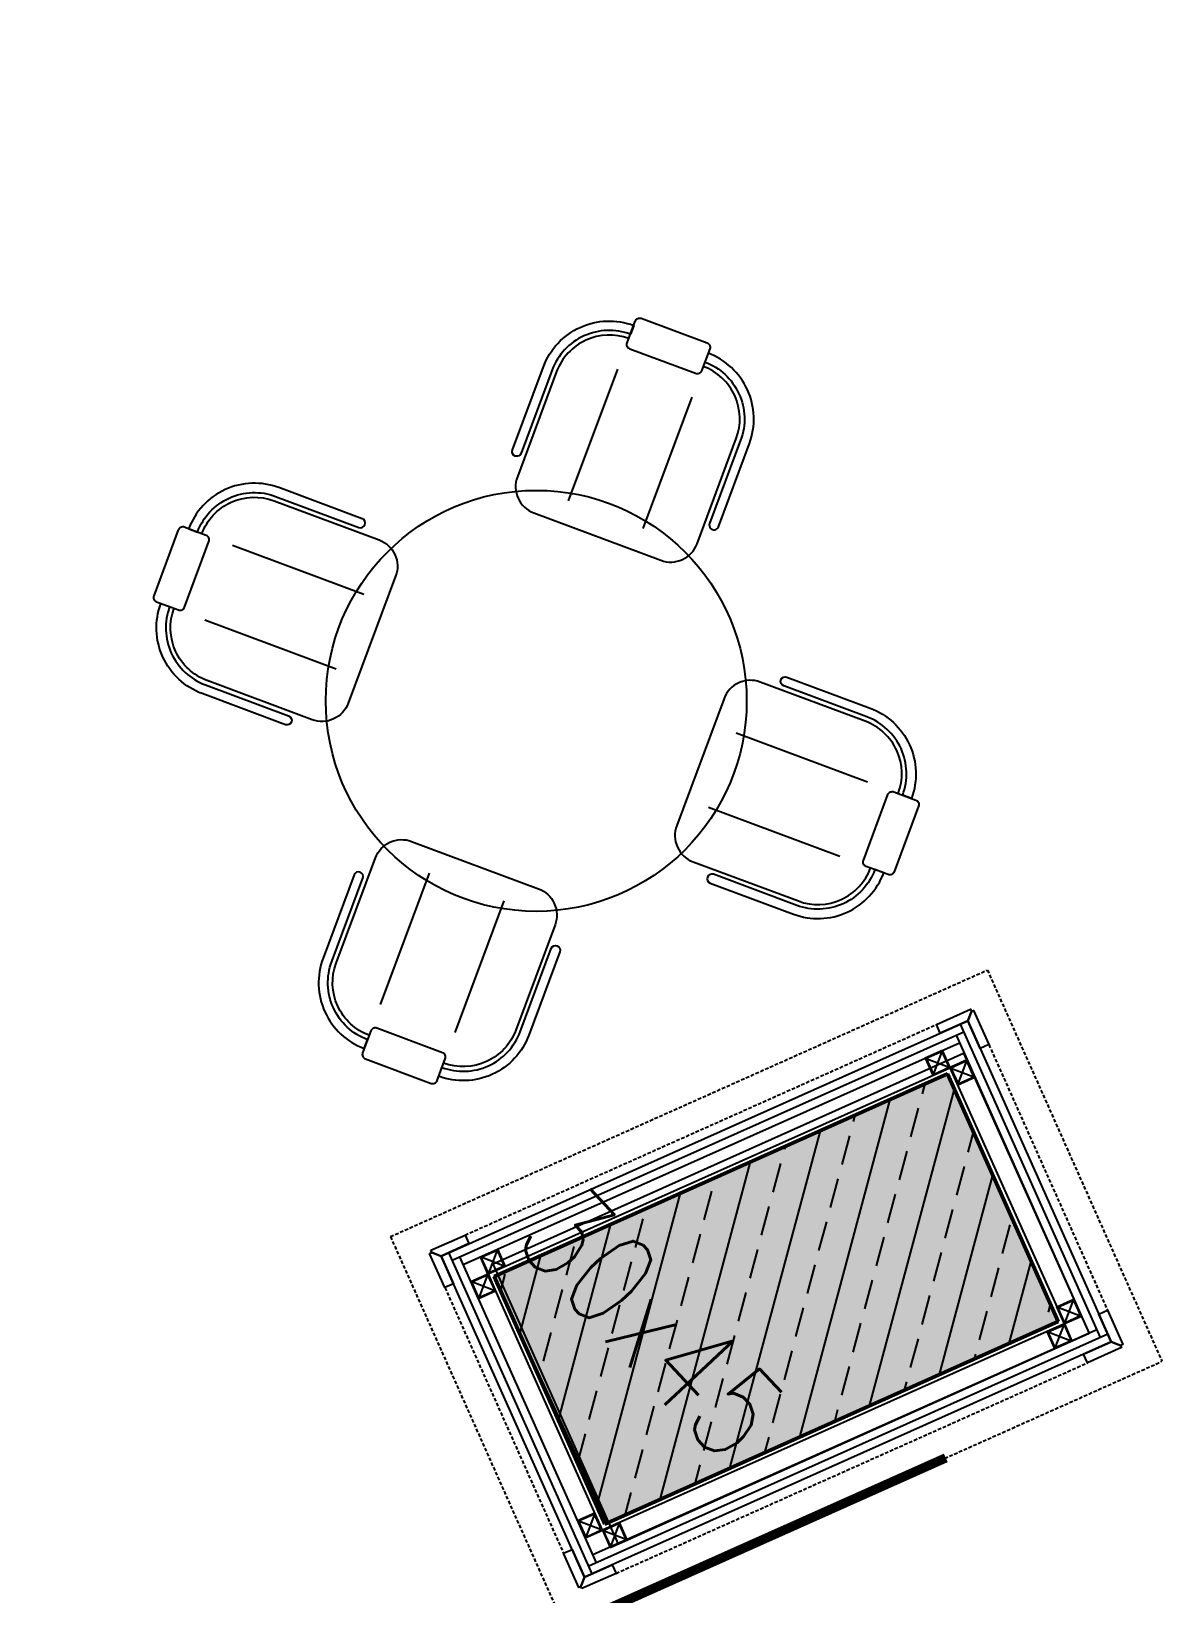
# Model space of a CAD drawing. Header units: millimetres. Extents: x 2562 to 7288, y 778 to 5635.
# Drawn here: x 4440.6 to 4683.9, y 1574.8 to 1908.8 of the extents above; entities that cross this region are included whole.
import ezdxf
from ezdxf.enums import TextEntityAlignment as Align

# ---------------------------------------------------------------- set-up
doc = ezdxf.new("R2010")
doc.units = ezdxf.units.MM
doc.linetypes.add('HIDDEN', pattern=[0.375, 0.25, -0.125])
for name, color, linetype in [('0-gnl-knst-metal', 3, 'Continuous'), ('0-gnl-mevcut', 253, 'Continuous'), ('0-gnl-ust', 191, 'HIDDEN'), ('1-gnl-ahsap', 33, 'Continuous'), ('2-tef-hrkt-mobilya', 251, 'Continuous'), ('BH-DO-NOTLAR', 12, 'Continuous'), ('DUV-SOLİD', 251, 'Continuous'), ('KIRIS YAZI', 4, 'Continuous')]:
    doc.layers.add(name, color=color, linetype=linetype)
for name, color, linetype, lineweight in [('DUVAR', 4, 'Continuous', 50), ('x-ref_base plan 1$0$SHG-WALL-HATCH', 252, 'Continuous', 5), ('x-ref_base plan 1$0$SHG-WALLS-EXISTING', 214, 'Continuous', 18)]:
    doc.layers.add(name, color=color, linetype=linetype, lineweight=lineweight)
doc.styles.add('25MM', font='romanstw.shx', dxfattribs={"width": 0.75})

# ---------------------------------------------------------------- blocks, each defined once
blk = doc.blocks.new('x-ref_base plan 1$0$sandalye')
for points in [[(4690.04, 1399.53), (4690.04, 1418.53, -0.414214), (4705.04, 1433.53), (4705.04, 1431.53, 0.414214), (4692.04, 1418.53), (4692.04, 1399.53, -1)], [(4722.04, 1434.53, 0.414214), (4721.04, 1435.53), (4706.04, 1435.53, 0.414214), (4705.04, 1434.53), (4705.04, 1429.53, 0.414214), (4706.04, 1428.53), (4721.04, 1428.53, 0.414214), (4722.04, 1429.53)], [(4737.04, 1399.53), (4737.04, 1418.53, 0.414214), (4722.04, 1433.53), (4722.04, 1431.53, -0.414214), (4735.04, 1418.53), (4735.04, 1399.53, 1)]]:
    blk.add_lwpolyline(points, format="xyb", close=True)
blk.add_lwpolyline([(4722.04, 1430.53, -0.414214), (4734.04, 1418.53), (4734.04, 1394.53, -0.414214), (4728.04, 1388.53), (4699.04, 1388.53, -0.414214), (4693.04, 1394.53), (4693.04, 1418.53, -0.414214), (4705.04, 1430.53)], format="xyb")
for points in [[(4705.04, 1423.53), (4705.04, 1393.53)], [(4722.04, 1423.53), (4722.04, 1393.53)]]:
    blk.add_lwpolyline(points)
blk.add_arc((4736.04, 1399.53), 1, 180, 0)
blk = doc.blocks.new('REINFORCEMENT')
at = {"layer": 'DUV-SOLİD'}
h = blk.add_hatch(dxfattribs=at)
h.set_pattern_fill('ANSI33', color=256, scale=2, angle=30, style=0)
h.set_pattern_definition([(75, (-31498.619, -9036.518), (-12.26726, 3.287), []), (75, (-31490.841, -9032.028), (-12.26726, 3.287), [6.35, -3.175])])
h.paths.add_polyline_path([(-29212.55, -6782.61), (-29223.96, -6757.04), (-29320.92, -6800.33), (-29297.27, -6853.29), (-29230.45, -6823.45), (-29200.32, -6810)])
at = {"layer": 'DUVAR', "linetype": 'Continuous'}
for p, q in [((-29223.96, -6757.04), (-29320.92, -6800.33)), ((-29223.96, -6757.04), (-29200.32, -6810)), ((-29320.92, -6800.33), (-29297.27, -6853.29)), ((-29200.32, -6810), (-29297.27, -6853.29))]:
    blk.add_line(p, q, dxfattribs=at)
blk = doc.blocks.new('40x40 kutu profil')
for points in [[(2, -2), (-2, -2), (-2, 2), (2, 2)], [(1.85, -1.85), (-1.85, -1.85), (-1.85, 1.85), (1.85, 1.85)]]:
    blk.add_lwpolyline(points, close=True)
at = {"color": 251}
for points in [[(-1.85, 1.85), (1.85, -1.85)], [(-1.85, -1.85), (1.85, 1.85)]]:
    blk.add_lwpolyline(points, dxfattribs=at)
blk = doc.blocks.new('boh')
at = {"layer": 'x-ref_base plan 1$0$SHG-WALL-HATCH'}
h = blk.add_hatch(color=256, dxfattribs=at)
h.paths.add_polyline_path([(-50117.15, -17732.22), (-50034.35, -17614.48), (-49883.52, -17720.55), (-49893.06, -17734.12), (-49885, -17739.86), (-49865.85, -17712.99), (-49871.15, -17709.21), (-49695.36, -17462.62), (-49695.36, -17422.82), (-49877.33, -17293.1), (-49877.4, -17293.2), (-50153.53, -17679.83), (-50163.3, -17672.85), (-50360.76, -17949.33), (-50360.76, -17949.33), (-50363.26, -17952.83), (-50339.88, -17969.33), (-50237.55, -17824.89), (-50124.79, -17905.11), (-50124.5, -17904.98), (-50124.66, -17905.21), (-50036.9, -17967.64), (-50036.37, -17967.42), (-50036.66, -17967.81), (-49884.51, -18076.05), (-49852.23, -18099.07), (-49778.23, -17995.28), (-49969.75, -17858.75), (-49949.44, -17830.25), (-49956.91, -17824.92), (-49966.34, -17838.32), (-49974.19, -17832.8), (-49976.15, -17831.42), (-49976.15, -17831.42), (-49984.66, -17825.44)])
h.paths.add_polyline_path([(-50067.71, -17574.93), (-49886.01, -17320.06), (-49715.83, -17441.38), (-49897.52, -17696.25)], flags=16)
h.paths.add_polyline_path([(-50020.42, -18330.56), (-49852.36, -18099.26), (-49878.93, -18080.08), (-49884.54, -18076.09), (-50014.3, -18258.48), (-50268.3, -18077.79), (-50304.33, -18128.45)])
h.paths.add_polyline_path([(-50095.22, -17156.18), (-50086.51, -17143.97), (-50103.44, -17131.9), (-50096.86, -17122.66), (-50133.27, -17122.66), (-50136.58, -17126.7)])
h.paths.add_polyline_path([(-50293.75, -17616.42), (-50287.24, -17621.06), (-49994.09, -17209.85), (-50005.09, -17202.02), (-50013.79, -17214.23), (-50009.31, -17217.42)])
h.paths.add_polyline_path([(-51718.65, -19644.21), (-51696.58, -19696.99), (-51676.22, -19688.48), (-51698.29, -19635.7)], flags=9)
h.paths.add_polyline_path([(-51407.22, -19513.01), (-51385.15, -19565.79), (-51364.79, -19557.27), (-51386.86, -19504.49)], flags=9)
h.paths.add_polyline_path([(-53133.33, -20478.85), (-53014.84, -20478.85), (-53014.84, -20434.71), (-53133.33, -20434.71)], flags=9)
h.paths.add_polyline_path([(-52168.23, -20183.94), (-52106.12, -20183.94), (-52106.12, -20161.87), (-52168.23, -20161.87)], flags=9)
h.paths.add_polyline_path([(-52271.69, -20922.88), (-52012.88, -20922.88), (-52012.88, -20878.74), (-52271.69, -20878.74)], flags=9)
h.paths.add_polyline_path([(-51847.35, -21114.15), (-51728.85, -21114.15), (-51728.85, -21070.01), (-51847.35, -21070.01)], flags=9)
h.paths.add_polyline_path([(-51017.62, -19075.08), (-50832.23, -19075.08), (-50832.23, -19030.94), (-51017.62, -19030.94)], flags=9)
h.paths.add_polyline_path([(-51195.04, -19269.3), (-51058.87, -19269.3), (-51058.87, -19225.17), (-51195.04, -19225.17)], flags=9)
h.paths.add_polyline_path([(-51372.27, -19292.33), (-51292.93, -19292.33), (-51292.93, -19248.19), (-51372.27, -19248.19)], flags=9)
h.paths.add_polyline_path([(-51262.74, -20921.58), (-51003.93, -20921.58), (-51003.93, -20877.45), (-51262.74, -20877.45)], flags=9)
h.paths.add_polyline_path([(-50758.06, -20409.89), (-50683.72, -20409.89), (-50683.72, -20387.82), (-50758.06, -20387.82)], flags=9)
h.paths.add_polyline_path([(-52080.43, -19680.92), (-52055.45, -19680.92), (-52055.45, -19658.85), (-52080.43, -19658.85)], flags=9)
h.paths.add_polyline_path([(-51721.04, -19787.97), (-51696.05, -19787.97), (-51696.05, -19765.91), (-51721.04, -19765.91)], flags=9)
h.paths.add_polyline_path([(-51714.06, -20458.99), (-51689.07, -20458.99), (-51689.07, -20436.92), (-51714.06, -20436.92)], flags=9)
h.paths.add_polyline_path([(-51873.54, -20765.64), (-51848.55, -20765.64), (-51848.55, -20743.57), (-51873.54, -20743.57)], flags=9)
h.paths.add_polyline_path([(-52920.93, -20205.77), (-52895.95, -20205.77), (-52895.95, -20183.7), (-52920.93, -20183.7)], flags=9)
h.paths.add_polyline_path([(-52696.25, -20247.36), (-52563.34, -20247.36), (-52563.34, -20169.49), (-52696.25, -20169.49)], flags=9)
h.paths.add_polyline_path([(-51144.46, -19471.95), (-50957.7, -19387.5), (-50975.89, -19347.29), (-51162.65, -19431.74)], flags=9)
h.paths.add_polyline_path([(-50873.39, -19299.53), (-50784.26, -19299.53), (-50784.26, -19221.66), (-50873.39, -19221.66)], flags=9)
h.paths.add_polyline_path([(-51438.98, -19970.77), (-51375.41, -19970.77), (-51375.41, -19926.63), (-51438.98, -19926.63)], flags=9)
h.paths.add_polyline_path([(-52119.84, -20097.97), (-51963.17, -20024.89), (-51981.82, -19984.89), (-52138.5, -20057.97)], flags=9)
h = blk.add_hatch(color=256, dxfattribs=at)
h.paths.add_polyline_path([(-50117.15, -17732.22), (-50034.35, -17614.48), (-49883.52, -17720.55), (-49893.06, -17734.12), (-49885, -17739.86), (-49865.85, -17712.99), (-49871.15, -17709.21), (-49695.36, -17462.62), (-49695.36, -17422.82), (-49877.33, -17293.1), (-49877.4, -17293.2), (-50153.53, -17679.83), (-50163.3, -17672.85), (-50360.76, -17949.33), (-50360.76, -17949.33), (-50363.26, -17952.83), (-50339.88, -17969.33), (-50237.55, -17824.89), (-50124.79, -17905.11), (-50124.5, -17904.98), (-50124.66, -17905.21), (-50036.9, -17967.64), (-50036.37, -17967.42), (-50036.66, -17967.81), (-49884.51, -18076.05), (-49852.23, -18099.07), (-49778.23, -17995.28), (-49969.75, -17858.75), (-49949.44, -17830.25), (-49956.91, -17824.92), (-49966.34, -17838.32), (-49974.19, -17832.8), (-49976.15, -17831.42), (-49976.15, -17831.42), (-49984.66, -17825.44)])
h.paths.add_polyline_path([(-50067.71, -17574.93), (-49886.01, -17320.06), (-49715.83, -17441.38), (-49897.52, -17696.25)], flags=16)
h.paths.add_polyline_path([(-50020.42, -18330.56), (-49852.36, -18099.26), (-49878.93, -18080.08), (-49884.54, -18076.09), (-50014.3, -18258.48), (-50268.3, -18077.79), (-50304.33, -18128.45)])
h.paths.add_polyline_path([(-50095.22, -17156.18), (-50086.51, -17143.97), (-50103.44, -17131.9), (-50096.86, -17122.66), (-50133.27, -17122.66), (-50136.58, -17126.7)])
h.paths.add_polyline_path([(-50293.75, -17616.42), (-50287.24, -17621.06), (-49994.09, -17209.85), (-50005.09, -17202.02), (-50013.79, -17214.23), (-50009.31, -17217.42)])
h.paths.add_polyline_path([(-51718.65, -19644.21), (-51696.58, -19696.99), (-51676.22, -19688.48), (-51698.29, -19635.7)], flags=9)
h.paths.add_polyline_path([(-51407.22, -19513.01), (-51385.15, -19565.79), (-51364.79, -19557.27), (-51386.86, -19504.49)], flags=9)
h.paths.add_polyline_path([(-53133.33, -20478.85), (-53014.84, -20478.85), (-53014.84, -20434.71), (-53133.33, -20434.71)], flags=9)
h.paths.add_polyline_path([(-52168.23, -20183.94), (-52106.12, -20183.94), (-52106.12, -20161.87), (-52168.23, -20161.87)], flags=9)
h.paths.add_polyline_path([(-52271.69, -20922.88), (-52012.88, -20922.88), (-52012.88, -20878.74), (-52271.69, -20878.74)], flags=9)
h.paths.add_polyline_path([(-51847.35, -21114.15), (-51728.85, -21114.15), (-51728.85, -21070.01), (-51847.35, -21070.01)], flags=9)
h.paths.add_polyline_path([(-51017.62, -19075.08), (-50832.23, -19075.08), (-50832.23, -19030.94), (-51017.62, -19030.94)], flags=9)
h.paths.add_polyline_path([(-51195.04, -19269.3), (-51058.87, -19269.3), (-51058.87, -19225.17), (-51195.04, -19225.17)], flags=9)
h.paths.add_polyline_path([(-51372.27, -19292.33), (-51292.93, -19292.33), (-51292.93, -19248.19), (-51372.27, -19248.19)], flags=9)
h.paths.add_polyline_path([(-51262.74, -20921.58), (-51003.93, -20921.58), (-51003.93, -20877.45), (-51262.74, -20877.45)], flags=9)
h.paths.add_polyline_path([(-50758.06, -20409.89), (-50683.72, -20409.89), (-50683.72, -20387.82), (-50758.06, -20387.82)], flags=9)
h.paths.add_polyline_path([(-52080.43, -19680.92), (-52055.45, -19680.92), (-52055.45, -19658.85), (-52080.43, -19658.85)], flags=9)
h.paths.add_polyline_path([(-51721.04, -19787.97), (-51696.05, -19787.97), (-51696.05, -19765.91), (-51721.04, -19765.91)], flags=9)
h.paths.add_polyline_path([(-51714.06, -20458.99), (-51689.07, -20458.99), (-51689.07, -20436.92), (-51714.06, -20436.92)], flags=9)
h.paths.add_polyline_path([(-51873.54, -20765.64), (-51848.55, -20765.64), (-51848.55, -20743.57), (-51873.54, -20743.57)], flags=9)
h.paths.add_polyline_path([(-52920.93, -20205.77), (-52895.95, -20205.77), (-52895.95, -20183.7), (-52920.93, -20183.7)], flags=9)
h.paths.add_polyline_path([(-52696.25, -20247.36), (-52563.34, -20247.36), (-52563.34, -20169.49), (-52696.25, -20169.49)], flags=9)
h.paths.add_polyline_path([(-51144.46, -19471.95), (-50957.7, -19387.5), (-50975.89, -19347.29), (-51162.65, -19431.74)], flags=9)
h.paths.add_polyline_path([(-50873.39, -19299.53), (-50784.26, -19299.53), (-50784.26, -19221.66), (-50873.39, -19221.66)], flags=9)
h.paths.add_polyline_path([(-51438.98, -19970.77), (-51375.41, -19970.77), (-51375.41, -19926.63), (-51438.98, -19926.63)], flags=9)
h.paths.add_polyline_path([(-52119.84, -20097.97), (-51963.17, -20024.89), (-51981.82, -19984.89), (-52138.5, -20057.97)], flags=9)
at = {"layer": '0-gnl-mevcut'}
blk.add_blockref('REINFORCEMENT', (-22625.96, -13503.28), dxfattribs=at)
blk.add_blockref('REINFORCEMENT', (-22625.96, -13503.28), dxfattribs=at)
blk.add_blockref('REINFORCEMENT', (-22625.96, -13503.28), dxfattribs=at)

msp = doc.modelspace()

# ---------------------------------------------------------------- hatches: boundary and pattern name
at = {"layer": 'x-ref_base plan 1$0$SHG-WALL-HATCH'}
h = msp.add_hatch(color=256, dxfattribs=at)
h.paths.add_polyline_path([(6369.35, 4214.03), (6452.15, 4331.78), (6602.99, 4225.7), (6593.45, 4212.13), (6601.5, 4206.39), (6620.66, 4233.26), (6615.36, 4237.04), (6791.15, 4483.64), (6791.15, 4523.43), (6609.18, 4653.16), (6609.11, 4653.05), (6332.98, 4266.43), (6323.21, 4273.4), (6125.75, 3996.92), (6125.75, 3996.92), (6123.25, 3993.42), (6146.63, 3976.92), (6248.95, 4121.36), (6361.71, 4041.14), (6362.01, 4041.27), (6361.85, 4041.05), (6449.61, 3978.61), (6450.13, 3978.84), (6449.85, 3978.44), (6601.99, 3870.21), (6634.28, 3847.18), (6708.27, 3950.97), (6516.75, 4087.51), (6537.07, 4116.01), (6529.6, 4121.33), (6520.17, 4107.93), (6512.32, 4113.45), (6510.36, 4114.83), (6510.36, 4114.83), (6501.85, 4120.82)])
h.paths.add_polyline_path([(6418.8, 4371.33), (6600.49, 4626.19), (6770.68, 4504.87), (6588.98, 4250)], flags=16)
h.paths.add_polyline_path([(6466.09, 3615.69), (6634.14, 3846.99), (6607.58, 3866.18), (6601.96, 3870.17), (6472.21, 3687.77), (6218.21, 3868.46), (6182.17, 3817.81)])
h.paths.add_polyline_path([(6391.29, 4790.07), (6399.99, 4802.28), (6383.07, 4814.35), (6389.65, 4823.59), (6353.24, 4823.59), (6349.93, 4819.55)])
h.paths.add_polyline_path([(6192.76, 4329.83), (6199.27, 4325.19), (6492.42, 4736.4), (6481.42, 4744.23), (6472.71, 4732.02), (6477.19, 4728.83)])
h.paths.add_polyline_path([(4767.86, 2302.04), (4789.93, 2249.26), (4810.29, 2257.77), (4788.22, 2310.55)], flags=9)
h.paths.add_polyline_path([(5079.29, 2433.25), (5101.36, 2380.47), (5121.72, 2388.98), (5099.65, 2441.76)], flags=9)
h.paths.add_polyline_path([(3353.17, 1467.41), (3471.67, 1467.41), (3471.67, 1511.54), (3353.17, 1511.54)], flags=9)
h.paths.add_polyline_path([(4318.28, 1762.31), (4380.38, 1762.31), (4380.38, 1784.38), (4318.28, 1784.38)], flags=9)
h.paths.add_polyline_path([(4214.82, 1023.37), (4473.63, 1023.37), (4473.63, 1067.51), (4214.82, 1067.51)], flags=9)
h.paths.add_polyline_path([(4639.16, 832.11), (4757.65, 832.11), (4757.65, 876.24), (4639.16, 876.24)], flags=9)
h.paths.add_polyline_path([(5468.89, 2871.18), (5654.28, 2871.18), (5654.28, 2915.31), (5468.89, 2915.31)], flags=9)
h.paths.add_polyline_path([(5291.47, 2676.95), (5427.64, 2676.95), (5427.64, 2721.09), (5291.47, 2721.09)], flags=9)
h.paths.add_polyline_path([(5114.24, 2653.92), (5193.58, 2653.92), (5193.58, 2698.06), (5114.24, 2698.06)], flags=9)
h.paths.add_polyline_path([(5223.77, 1024.67), (5482.58, 1024.67), (5482.58, 1068.81), (5223.77, 1068.81)], flags=9)
h.paths.add_polyline_path([(5728.45, 1536.37), (5802.79, 1536.37), (5802.79, 1558.44), (5728.45, 1558.44)], flags=9)
h.paths.add_polyline_path([(4406.07, 2265.33), (4431.06, 2265.33), (4431.06, 2287.4), (4406.07, 2287.4)], flags=9)
h.paths.add_polyline_path([(4765.47, 2158.28), (4790.46, 2158.28), (4790.46, 2180.35), (4765.47, 2180.35)], flags=9)
h.paths.add_polyline_path([(4772.45, 1487.26), (4797.43, 1487.26), (4797.43, 1509.33), (4772.45, 1509.33)], flags=9)
h.paths.add_polyline_path([(4612.97, 1180.61), (4637.96, 1180.61), (4637.96, 1202.68), (4612.97, 1202.68)], flags=9)
h.paths.add_polyline_path([(3565.57, 1740.49), (3590.56, 1740.49), (3590.56, 1762.56), (3565.57, 1762.56)], flags=9)
h.paths.add_polyline_path([(3790.26, 1698.89), (3923.16, 1698.89), (3923.16, 1776.76), (3790.26, 1776.76)], flags=9)
h.paths.add_polyline_path([(5342.04, 2474.3), (5528.81, 2558.75), (5510.62, 2598.97), (5323.86, 2514.52)], flags=9)
h.paths.add_polyline_path([(5613.11, 2646.73), (5702.24, 2646.73), (5702.24, 2724.59), (5613.11, 2724.59)], flags=9)
h.paths.add_polyline_path([(5047.53, 1975.49), (5111.1, 1975.49), (5111.1, 2019.62), (5047.53, 2019.62)], flags=9)
h.paths.add_polyline_path([(4366.67, 1848.28), (4523.34, 1921.36), (4504.68, 1961.36), (4348.01, 1888.28)], flags=9)
msp.add_hatch(color=256, dxfattribs=at).paths.add_polyline_path([(4563.27, 1589.68), (4539.63, 1642.64), (4636.59, 1685.93), (4660.23, 1632.97)])

# ---------------------------------------------------------------- linework, layer by layer
at = {"ltscale": 3}
for p, q in [((4640.93, 1697.29), (4641.69, 1699.27)), ((4526.29, 1647.75), (4528.27, 1646.99)), ((4673.57, 1627.87), (4671.59, 1628.63)), ((4558.17, 1576.34), (4558.93, 1578.32))]:
    msp.add_line(p, q, dxfattribs=at)
at = {"color": 1, "ltscale": 3}
msp.add_lwpolyline([(4539.42, 1645.29), (4640.01, 1690.34), (4666.84, 1630.45), (4566.18, 1585.36)], close=True, dxfattribs=at)
at = {"color": 3}
msp.add_lwpolyline([(4539.63, 1642.64), (4636.59, 1685.93), (4660.23, 1632.97), (4563.83, 1589.93), (4539.63, 1642.64)], dxfattribs=at)
at = {"ltscale": 3}
for points in [[(4526.08, 1648.21), (4533.39, 1651.47), (4534.2, 1649.64), (4528.27, 1646.99), (4526.29, 1647.75), (4526.08, 1648.21)], [(4525.83, 1647.55), (4526.29, 1647.75), (4528.27, 1646.99), (4530.92, 1641.06), (4529.09, 1640.24), (4525.83, 1647.55)], [(4554.45, 1583.44), (4556.28, 1584.26), (4558.93, 1578.32), (4558.17, 1576.34), (4557.71, 1576.14), (4554.45, 1583.44)], [(4558.37, 1575.89), (4558.17, 1576.34), (4558.93, 1578.32), (4564.86, 1580.97), (4565.68, 1579.15), (4558.37, 1575.89)]]:
    msp.add_lwpolyline(points, dxfattribs=at)
at = {"color": 1, "ltscale": 3, "const_width": 2}
msp.add_lwpolyline([(4636.2, 1603.84), (4554.78, 1567.49), (4554.78, 1551.28)], dxfattribs=at)
at = {"layer": '0-gnl-knst-metal', "color": 252}
for p, q in [((4538.31, 1643.15), (4637.09, 1687.25)), ((4637.09, 1687.25), (4661.55, 1632.47)), ((4562.77, 1588.36), (4538.31, 1643.15)), ((4665.2, 1634.1), (4562.77, 1588.36))]:
    msp.add_line(p, q, dxfattribs=at)
for points in [[(4638.38, 1694.18), (4666.84, 1630.45)], [(4533.02, 1645.17), (4639.11, 1692.54)], [(4561.48, 1581.44), (4532.29, 1646.82)], [(4668.48, 1631.18), (4560.75, 1583.08)]]:
    msp.add_lwpolyline(points, dxfattribs=at)
at = {"layer": '0-gnl-ust', "ltscale": 3}
for p, q in [((4517.44, 1651.14), (4645.08, 1708.12)), ((4645.08, 1708.12), (4682.42, 1624.48)), ((4533.39, 1651.47), (4634.18, 1696.47)), ((4645.41, 1692.17), (4670.77, 1635.38)), ((4517.44, 1651.14), (4554.78, 1567.49)), ((4529.09, 1640.24), (4554.45, 1583.44)), ((4554.78, 1567.49), (4682.42, 1624.48)), ((4565.68, 1579.15), (4666.47, 1624.15))]:
    msp.add_line(p, q, dxfattribs=at)
at = {"layer": '1-gnl-ahsap'}
for p, q in [((4641.49, 1699.73), (4641.69, 1699.27)), ((4641.69, 1699.27), (4642.15, 1699.48)), ((4530.65, 1646.08), (4640.02, 1694.92)), ((4639.29, 1696.56), (4669.21, 1629.54)), ((4525.83, 1647.55), (4526.29, 1647.75)), ((4526.29, 1647.75), (4526.08, 1648.21)), ((4560.57, 1579.06), (4529.91, 1647.73)), ((4670.86, 1630.27), (4559.84, 1580.7)), ((4558.17, 1576.34), (4557.71, 1576.14)), ((4558.37, 1575.89), (4558.17, 1576.34))]:
    msp.add_line(p, q, dxfattribs=at)
msp.add_lwpolyline([(4558.93, 1578.32), (4528.27, 1646.99), (4640.93, 1697.29), (4671.59, 1628.63)], close=True, dxfattribs=at)
for points in [[(4635, 1694.64), (4634.18, 1696.47), (4641.49, 1699.73), (4641.69, 1699.27), (4640.93, 1697.29), (4635, 1694.64)], [(4641.69, 1699.27), (4642.15, 1699.48), (4645.41, 1692.17), (4643.58, 1691.36), (4640.93, 1697.29), (4641.69, 1699.27)], [(4668.94, 1634.56), (4670.77, 1635.38), (4674.03, 1628.07), (4673.57, 1627.87), (4671.59, 1628.63), (4668.94, 1634.56)], [(4665.66, 1625.98), (4671.59, 1628.63), (4673.57, 1627.87), (4673.78, 1627.41), (4666.47, 1624.15), (4665.66, 1625.98)]]:
    msp.add_lwpolyline(points, dxfattribs=at)
at = {"layer": '2-tef-hrkt-mobilya'}
msp.add_circle((4548.61, 1765.66), 45, dxfattribs=at)
at = {"layer": 'x-ref_base plan 1$0$SHG-WALL-HATCH'}
msp.add_lwpolyline([(4563.27, 1589.68), (4539.63, 1642.64), (4636.59, 1685.93), (4660.23, 1632.97)], close=True, dxfattribs=at)
at = {"layer": 'x-ref_base plan 1$0$SHG-WALLS-EXISTING'}
for p, q in [((4563.27, 1589.68), (4539.63, 1642.64)), ((4563.27, 1589.68), (4539.63, 1642.64)), ((4630.1, 1619.52), (4563.27, 1589.68)), ((4630.1, 1619.52), (4563.27, 1589.68))]:
    msp.add_line(p, q, dxfattribs=at)
msp.add_lwpolyline([(4660.23, 1632.97), (4636.59, 1685.93), (4539.63, 1642.64)], dxfattribs=at)
msp.add_lwpolyline([(4660.23, 1632.97), (4636.59, 1685.93), (4539.63, 1642.64)], dxfattribs=at)
msp.add_lwpolyline([(4539.63, 1642.64), (4636.59, 1685.93), (4660.23, 1632.97), (4563.27, 1589.68)], close=True, dxfattribs=at)
msp.add_lwpolyline([(4539.63, 1642.64), (4636.59, 1685.93), (4660.23, 1632.97), (4563.27, 1589.68)], close=True, dxfattribs=at)

# ---------------------------------------------------------------- block references
at = {"layer": '0-gnl-knst-metal', "xscale": -1}
for p, rotation in [((4634.46, 1688.26), 204.1974238940329), ((4639.74, 1686.25), 204.1974238940329), ((4560.12, 1589.37), 24.19742389545226), ((4565.4, 1587.35), 24.19742389545226)]:
    msp.add_blockref('40x40 kutu profil', p, dxfattribs=dict(at, rotation=rotation))
at = {"layer": '0-gnl-knst-metal'}
for p, rotation in [((4539.32, 1645.79), 203.9218980303024), ((4537.29, 1640.51), 203.9218980303024), ((4662.57, 1635.11), 23.92189802888308), ((4660.54, 1629.83), 23.92189802888308)]:
    msp.add_blockref('40x40 kutu profil', p, dxfattribs=dict(at, rotation=rotation))
at = {"layer": '0-gnl-mevcut'}
msp.add_blockref('REINFORCEMENT', (33860.55, 8442.97), dxfattribs=at)
msp.add_blockref('REINFORCEMENT', (33860.55, 8442.97), dxfattribs=at)
msp.add_blockref('REINFORCEMENT', (33860.55, 8442.97), dxfattribs=at)
msp.add_blockref('REINFORCEMENT', (33860.55, 8442.97), dxfattribs=at)
at = {"layer": '2-tef-hrkt-mobilya', "xscale": -1}
for p, rotation in [((8493.28, -1146.79), 339.5546375582824), ((1636.15, -2179.01), 249.554637558282)]:
    msp.add_blockref('x-ref_base plan 1$0$sandalye', p, dxfattribs=dict(at, rotation=rotation))
at = {"layer": '2-tef-hrkt-mobilya'}
for p, rotation in [((4168.05, -3122.9), 69.55463755828265), ((9437.17, 1385.11), 159.5546375582823)]:
    msp.add_blockref('x-ref_base plan 1$0$sandalye', p, dxfattribs=dict(at, rotation=rotation))
at = {"layer": 'BH-DO-NOTLAR'}
msp.add_blockref('boh', (56486.51, 21946.25), dxfattribs=at)

# ---------------------------------------------------------------- texts
at = {"layer": 'KIRIS YAZI', "style": '25MM', "width": 0.8}
msp.add_text('30x45', height=20, rotation=313.2475, dxfattribs=at).set_placement((4550.54, 1656.97), align=Align.MIDDLE_LEFT)
msp.add_text('30x45', height=20, rotation=313.2475, dxfattribs=at).set_placement((4550.54, 1656.97), align=Align.MIDDLE_LEFT)

doc.saveas('drawing.dxf')
